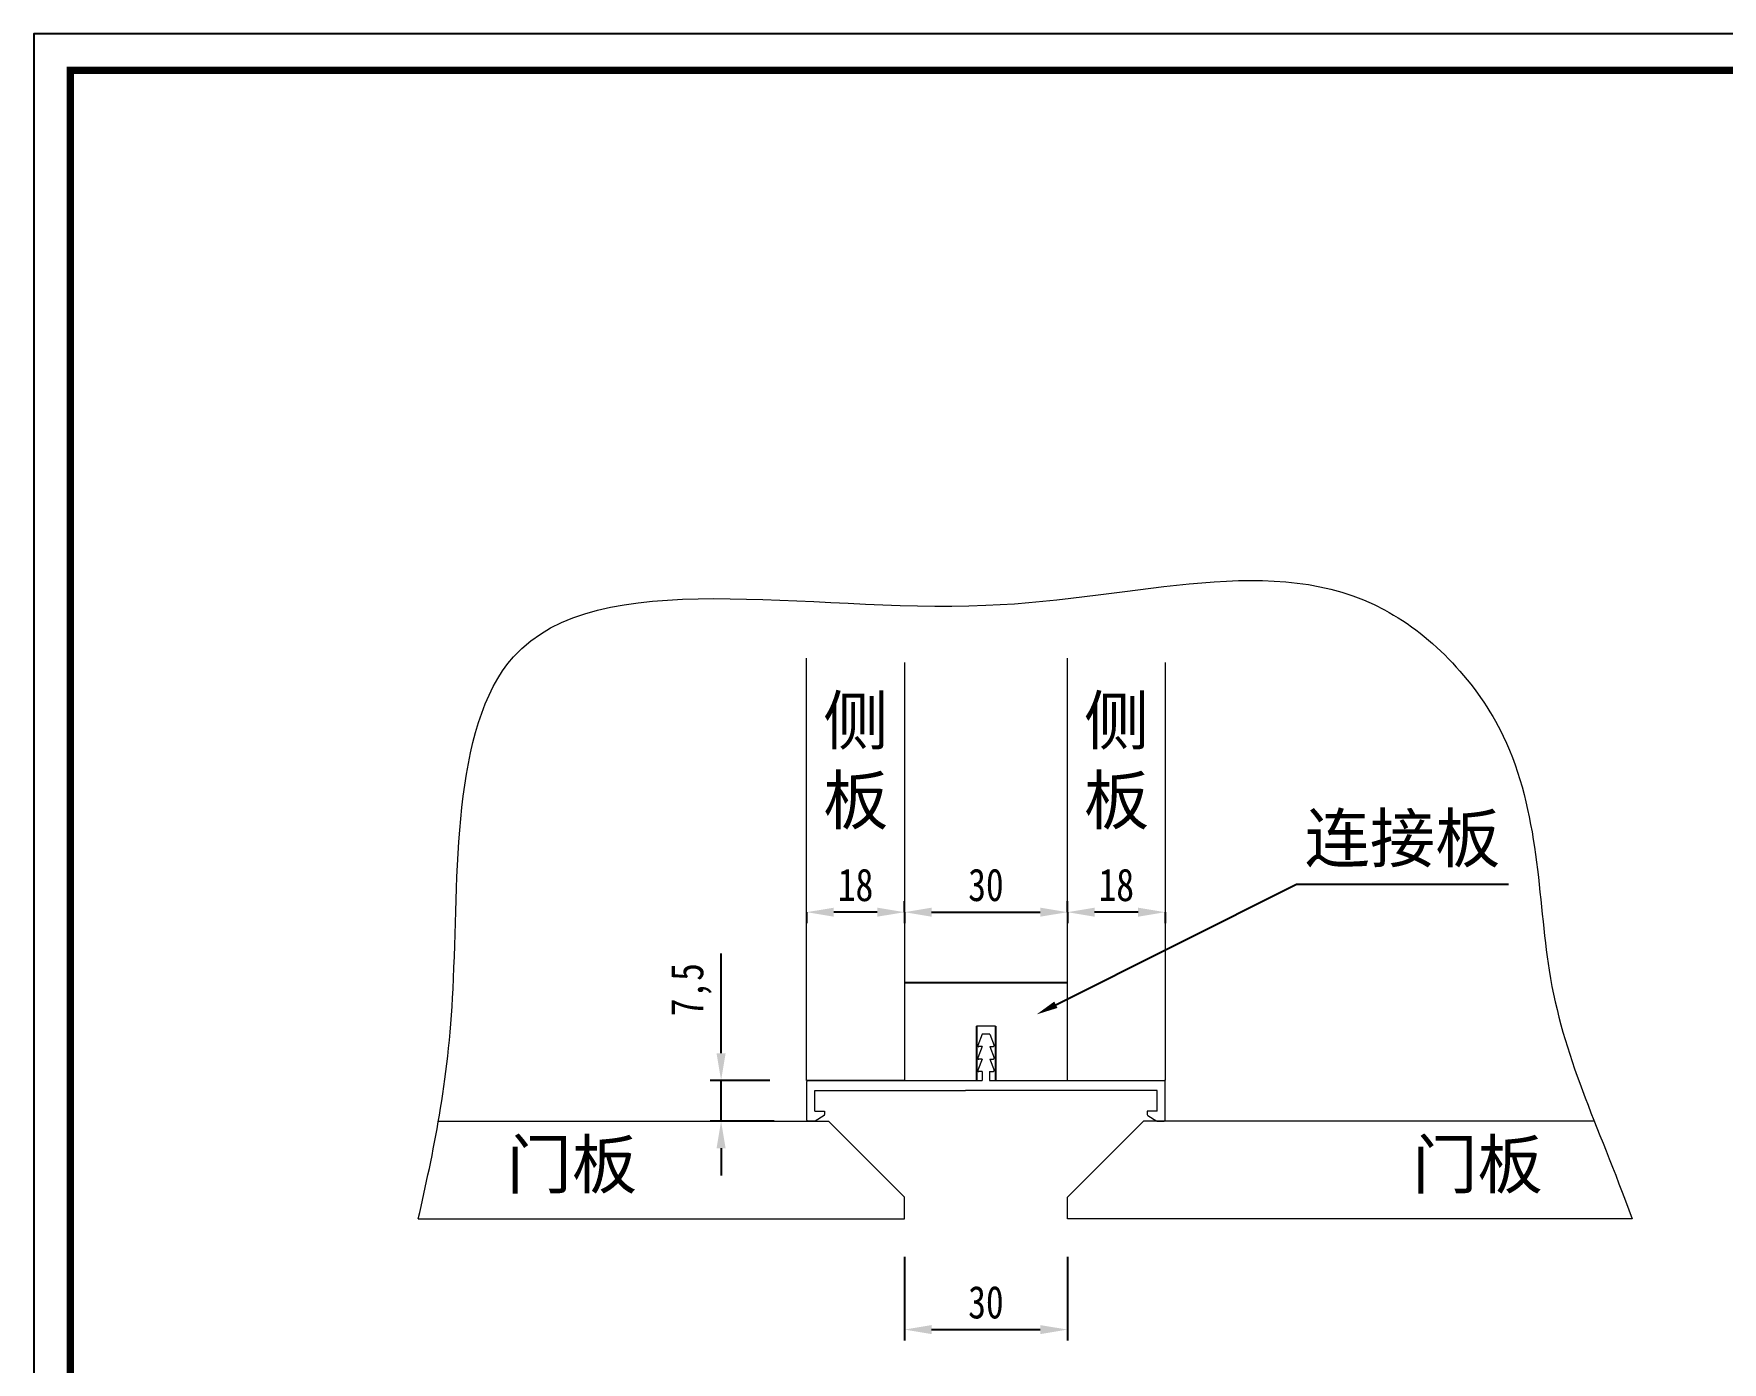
# Model space of a CAD drawing. Header units: millimetres. Extents: x 0 to 1097966, y -63096 to 223085.
# Drawn here: x 337985.2 to 338296, y -60048.8 to -59804.2 of the extents above; entities that cross this region are included whole.
import ezdxf
from ezdxf import colors
from ezdxf.entities.mleader import LeaderData, LeaderLine
from ezdxf.math import Vec2, Vec3

# ---------------------------------------------------------------- set-up
doc = ezdxf.new("R2010")
doc.units = ezdxf.units.MM
doc.layers.add('7 主线', color=7, linetype='Continuous', lineweight=25)
doc.styles.get("Standard").update_dxf_attribs({"font": 'arial.ttf'})
doc.styles.add('TEXT', font='', dxfattribs={"width": 0.8})
doc.styles.add('宋体', font='')
doc.styles.get('TEXT').set_extended_font_data('SimSun')
doc.styles.get('宋体').set_extended_font_data('SimSun')
doc.dimstyles.new('副本 (2) (2) ISO-25', dxfattribs={"dimtxt": 18, "dimasz": 13, "dimexe": 6, "dimexo": 12, "dimgap": 6, "dimtad": 1, "dimtxsty": 'TEXT', "dimcen": 2.5, "dimclrd": 5, "dimclre": 5, "dimclrt": 5, "dimadec": 0, "dimazin": 0, "dimtfac": 1, "dimtmove": 0, "dimatfit": 3, "dimldrblk": 'BOXFILLED', "dimfxl": 1.25, "dimarcsym": 0})

# ---------------------------------------------------------------- blocks, each defined once
blk = doc.blocks.new('*D774')
at = {"color": 5, "lineweight": -2, "transparency": 16777216}
for p, q in [((338145.49, -60029.39), (338145.49, -60044.77)), ((338175.49, -60029.39), (338175.49, -60044.77)), ((338150.49, -60042.77), (338170.49, -60042.77))]:
    blk.add_line(p, q, dxfattribs=at)
at = {"color": 5, "transparency": 16777216}
for points in [[(338150.49, -60041.94), (338150.49, -60043.6), (338145.49, -60042.77)], [(338170.49, -60041.94), (338170.49, -60043.6), (338175.49, -60042.77)]]:
    blk.add_solid(points, dxfattribs=at)
at = {"layer": 'Defpoints', "color": 0, "transparency": 16777216}
for p in [(338145.49, -60022.39), (338175.49, -60022.39), (338175.49, -60042.77)]:
    blk.add_point(p, dxfattribs=at)
at = {"color": 5, "lineweight": 13, "transparency": 16777216, "insert": (338160.49, -60037.77), "char_height": 6, "attachment_point": 5, "style": 'TEXT'}
blk.add_mtext('30', dxfattribs=at)
blk = doc.blocks.new('_BoxFilled')
at = {"color": 0, "linetype": 'ByBlock', "lineweight": -2}
blk.add_line((-0.5, 0), (-1, 0), dxfattribs=at)
at = {"color": 0, "linetype": 'ByBlock'}
blk.add_solid([(-0.5, 0.5), (0.5, 0.5), (-0.5, -0.5), (0.5, -0.5)], dxfattribs=at)
blk = doc.blocks.new('*D775')
at = {"color": 5, "lineweight": -2, "transparency": 16777216}
for p, q in [((338127.49, -59965.92), (338127.49, -59967.92)), ((338140.49, -59965.92), (338132.49, -59965.92)), ((338145.49, -59965.92), (338145.49, -59967.92))]:
    blk.add_line(p, q, dxfattribs=at)
at = {"color": 5, "transparency": 16777216}
for points in [[(338132.49, -59965.09), (338132.49, -59966.75), (338127.49, -59965.92)], [(338140.49, -59965.09), (338140.49, -59966.75), (338145.49, -59965.92)]]:
    blk.add_solid(points, dxfattribs=at)
at = {"layer": 'Defpoints', "color": 0, "transparency": 16777216}
for p in [(338127.49, -59965.65), (338127.49, -59965.92), (338145.49, -59965.92)]:
    blk.add_point(p, dxfattribs=at)
at = {"color": 5, "lineweight": 13, "transparency": 16777216, "insert": (338136.49, -59960.92), "char_height": 6, "attachment_point": 5, "style": 'TEXT'}
blk.add_mtext('18', dxfattribs=at)
blk = doc.blocks.new('*D776')
at = {"color": 5, "lineweight": -2, "transparency": 16777216}
for p, q in [((338111.74, -59991.89), (338111.74, -59973.5)), ((338120.69, -59996.89), (338109.74, -59996.89)), ((338111.74, -60004.39), (338111.74, -59996.89)), ((338121.49, -60004.39), (338109.74, -60004.39)), ((338111.74, -60009.39), (338111.74, -60014.39))]:
    blk.add_line(p, q, dxfattribs=at)
at = {"color": 5, "transparency": 16777216}
for points in [[(338110.9, -59991.89), (338112.57, -59991.89), (338111.74, -59996.89)], [(338110.9, -60009.39), (338112.57, -60009.39), (338111.74, -60004.39)]]:
    blk.add_solid(points, dxfattribs=at)
at = {"layer": 'Defpoints', "color": 0, "transparency": 16777216}
for p in [(338111.74, -59996.89), (338127.69, -59996.89), (338128.49, -60004.39)]:
    blk.add_point(p, dxfattribs=at)
at = {"color": 5, "transparency": 16777216, "insert": (338106.24, -59980.2), "char_height": 6, "attachment_point": 5, "rotation": 90, "style": 'TEXT'}
blk.add_mtext('7,5', dxfattribs=at)
blk = doc.blocks.new('dartg warv')
at = {"layer": '7 主线', "lineweight": 0}
for p, q in [((338304.96, -59137.63), (338304.19, -59139.68)), ((338304.96, -59139.92), (338304.19, -59141.97)), ((338304.96, -59139.92), (338304.36, -59139.92)), ((338306.4, -59137.63), (338304.96, -59137.63)), ((338306.4, -59137.63), (338307.17, -59139.68)), ((338306.4, -59139.92), (338307.17, -59141.97)), ((338306.4, -59139.92), (338307, -59139.92)), ((338304.96, -59142.22), (338304.19, -59144.26)), ((338304.96, -59142.22), (338304.36, -59142.22)), ((338306.4, -59142.22), (338307.17, -59144.26)), ((338306.4, -59142.22), (338307, -59142.22)), ((338272.68, -59153.43), (338272.68, -59146.33)), ((338272.88, -59146.13), (338305, -59146.13)), ((338305, -59144.51), (338304.36, -59144.51)), ((338305, -59144.51), (338305, -59146.13)), ((338306.35, -59144.51), (338306.35, -59146.13)), ((338306.35, -59144.51), (338307, -59144.51)), ((338306.35, -59146.13), (338338.48, -59146.13)), ((338338.68, -59153.43), (338338.68, -59146.33)), ((338274.18, -59151.81), (338274.18, -59148.01)), ((338274.18, -59148.01), (338301.89, -59148.01)), ((338337.18, -59148.01), (338301.89, -59148.01)), ((338337.18, -59151.81), (338337.18, -59148.01)), ((338274.18, -59151.81), (338275.98, -59151.81)), ((338275.88, -59152.6), (338274.23, -59153.61)), ((338275.98, -59151.81), (338275.98, -59152.42)), ((338337.18, -59151.81), (338335.38, -59151.81)), ((338335.38, -59151.81), (338335.38, -59152.42)), ((338335.48, -59152.6), (338337.13, -59153.61)), ((338274.12, -59153.63), (338272.88, -59153.63)), ((338337.24, -59153.63), (338338.48, -59153.63))]:
    blk.add_line(p, q, dxfattribs=at)
for centre, radius, start, end in [((338304.36, -59139.74), 0.183, 159.4205, 270), ((338307, -59139.74), 0.183, 270, 20.5795), ((338304.36, -59142.03), 0.183, 159.4205, 270), ((338307, -59142.03), 0.183, 270, 20.5795), ((338272.88, -59146.33), 0.2, 90, 180), ((338304.36, -59144.32), 0.183, 159.4205, 270), ((338307, -59144.32), 0.183, 270, 20.5795), ((338338.48, -59146.33), 0.2, 0, 90), ((338275.78, -59152.42), 0.2, 301.3635, 0), ((338335.58, -59152.42), 0.2, 180, 238.6365), ((338272.88, -59153.43), 0.2, 180, 270), ((338274.12, -59153.43), 0.2, 270, 301.3635), ((338337.24, -59153.43), 0.2, 238.6365, 270), ((338338.48, -59153.43), 0.2, 270, 0)]:
    blk.add_arc(centre, radius, start, end, dxfattribs=at)
blk = doc.blocks.new('*D783')
at = {"color": 5, "lineweight": -2, "transparency": 16777216}
for p, q in [((338175.49, -59965.92), (338175.49, -59967.92)), ((338188.49, -59965.92), (338180.49, -59965.92)), ((338193.49, -59965.92), (338193.49, -59967.92))]:
    blk.add_line(p, q, dxfattribs=at)
at = {"color": 5, "transparency": 16777216}
for points in [[(338180.49, -59965.09), (338180.49, -59966.75), (338175.49, -59965.92)], [(338188.49, -59965.09), (338188.49, -59966.75), (338193.49, -59965.92)]]:
    blk.add_solid(points, dxfattribs=at)
at = {"layer": 'Defpoints', "color": 0, "transparency": 16777216}
for p in [(338175.49, -59965.65), (338175.49, -59965.92), (338193.49, -59965.92)]:
    blk.add_point(p, dxfattribs=at)
at = {"color": 5, "lineweight": 13, "transparency": 16777216, "insert": (338184.49, -59960.92), "char_height": 6, "attachment_point": 5, "style": 'TEXT'}
blk.add_mtext('18', dxfattribs=at)
blk = doc.blocks.new('*D784')
at = {"color": 5, "lineweight": -2, "transparency": 16777216}
for p, q in [((338145.49, -59965.92), (338145.49, -59963.92)), ((338175.49, -59965.92), (338175.49, -59963.92)), ((338150.49, -59965.92), (338170.49, -59965.92))]:
    blk.add_line(p, q, dxfattribs=at)
at = {"color": 5, "transparency": 16777216}
for points in [[(338150.49, -59965.09), (338150.49, -59966.75), (338145.49, -59965.92)], [(338170.49, -59965.09), (338170.49, -59966.75), (338175.49, -59965.92)]]:
    blk.add_solid(points, dxfattribs=at)
at = {"layer": 'Defpoints', "color": 0, "transparency": 16777216}
for p in [(338145.49, -59965.92), (338175.49, -59965.92), (338175.49, -59965.92)]:
    blk.add_point(p, dxfattribs=at)
at = {"color": 5, "transparency": 16777216, "insert": (338160.49, -59960.92), "char_height": 6, "attachment_point": 5, "style": 'TEXT'}
blk.add_mtext('30', dxfattribs=at)

msp = doc.modelspace()

# ---------------------------------------------------------------- linework, layer by layer
at = {"color": 251, "lineweight": 0, "true_color": 0x636466}
for p, q in [((338127.49, -59996.891), (338127.49, -59919.175)), ((338145.49, -59919.946), (338145.49, -59996.891)), ((338175.49, -59996.891), (338175.49, -59919.175)), ((338193.49, -59919.946), (338193.49, -59996.891)), ((338162.24, -59986.891), (338158.74, -59986.891)), ((338145.49, -59996.891), (338127.49, -59996.891)), ((338059.707, -60004.393), (338131.49, -60004.393)), ((338131.49, -60004.393), (338145.49, -60018.393)), ((338189.49, -60004.393), (338175.49, -60018.393)), ((338272.473, -60004.393), (338189.49, -60004.393)), ((338145.49, -60022.393), (338145.49, -60018.393)), ((338175.49, -60022.393), (338175.49, -60018.393)), ((338175.49, -60022.393), (338175.49, -60018.393)), ((338055.995, -60022.393), (338145.49, -60022.393)), ((338279.451, -60022.393), (338175.49, -60022.393))]:
    msp.add_line(p, q, dxfattribs=at)
at = {"color": 251, "true_color": 0x636466}
for p, q in [((338145.49, -59978.891), (338175.49, -59978.891)), ((338158.74, -59986.891), (338158.74, -59996.891)), ((338162.24, -59986.891), (338162.24, -59996.891))]:
    msp.add_line(p, q, dxfattribs=at)
msp.add_lwpolyline([(337985.218, -60205.138), (338552.218, -60205.138), (338552.218, -59804.188), (337985.218, -59804.188)], close=True)
at = {"const_width": 1.35}
msp.add_lwpolyline([(337991.968, -60198.388), (338545.468, -60198.388), (338545.468, -59810.938), (337991.968, -59810.938)], close=True, dxfattribs=at)
at = {"color": 251, "lineweight": 13, "true_color": 0x636466}
msp.add_open_spline([(338055.995, -60022.393), (338058.752, -60010.113), (338064.686, -59983.631), (338060.072, -59894.807), (338160.894, -59918.669), (338224.104, -59895.295), (338262.6, -59936.013), (338261.693, -59983.168), (338272.884, -60004.345), (338279.451, -60022.393)], degree=3, knots=[0, 0, 0, 0, 71.0991357, 153.0265253, 262.3191212, 357.0398479, 398.4421162, 457.2401509, 529.1745493, 529.1745493, 529.1745493, 529.1745493], dxfattribs=at)

# ---------------------------------------------------------------- block references
at = {"color": 251, "true_color": 0x636466}
msp.add_blockref('dartg warv', (-145.189, -850.759), dxfattribs=at)

# ---------------------------------------------------------------- texts
at = {"color": 252, "true_color": 0x939598, "width": 65.8175, "attachment_point": 4, "style": '宋体'}
for s, insert, char_height in [('侧\\P板', (338130.531, -59938.47), 8.804), ('侧\\P板', (338178.531, -59938.47), 8.804), ('连接板', (338219.151, -59952.797), 8.8039), ('门板', (338072.258, -60012.847), 8.8039), ('门板', (338238.964, -60012.847), 8.8039)]:
    msp.add_mtext(s, dxfattribs=dict(at, insert=insert, char_height=char_height))

# ---------------------------------------------------------------- dimensions: what is measured, and where the dimension line sits
at = {"lineweight": 13}
for base, p1, p2, picture, middle in [((338127.49, -59965.921), (338145.49, -59965.921), (338127.49, -59965.653), '*D775', (338136.49, -59960.921)), ((338175.49, -59965.921), (338193.49, -59965.921), (338175.49, -59965.653), '*D783', (338184.49, -59960.921)), ((338175.49, -60042.771), (338145.49, -60022.393), (338175.49, -60022.393), '*D774', (338160.49, -60037.771))]:
    dim = msp.add_linear_dim(base=base, p1=p1, p2=p2, dimstyle='副本 (2) (2) ISO-25', override={"dimtxt": 6, "dimasz": 5, "dimexe": 2, "dimexo": 7, "dimgap": 2, "dimfxl": 30, "dimfxlon": 1}, dxfattribs=at)
    dim.commit()
    dim.dimension.update_dxf_attribs({"geometry": picture, "text_midpoint": middle})
at = {"color": 251, "true_color": 0x636466}
dim = msp.add_linear_dim(base=(338175.49, -59965.921), p1=(338145.49, -59965.921), p2=(338175.49, -59965.921), dimstyle='副本 (2) (2) ISO-25', override={"dimtxt": 6, "dimasz": 5, "dimexe": 2, "dimexo": 7, "dimgap": 2, "dimfxl": 30, "dimfxlon": 1}, dxfattribs=at)
dim.commit()
dim.dimension.update_dxf_attribs({"geometry": '*D784', "text_midpoint": (338160.49, -59960.921)})
dim = msp.add_linear_dim(base=(338111.736, -59996.891), p1=(338128.49, -60004.393), p2=(338127.69, -59996.891), angle=90, dimstyle='副本 (2) (2) ISO-25', override={"dimtxt": 6, "dimasz": 5, "dimexe": 2, "dimexo": 7, "dimgap": 2, "dimfxl": 30, "dimfxlon": 1}, dxfattribs=at)
dim.commit()
dim.dimension.update_dxf_attribs({"geometry": '*D776', "text_midpoint": (338106.236, -59980.197)})

# ---------------------------------------------------------------- leaders
ml = msp.add_multileader_mtext('Standard', dxfattribs=at)
ml.set_content('', color=(99, 100, 102))
ml.set_leader_properties()
ml.build(insert=Vec2(0, 0))
ctx = ml.context
ctx.base_point, ctx.plane_origin = Vec3(338256.669, -59960.746), Vec3(338169.796, -59984.753)
notes = []
notes.append((ctx, [(0, (1, 1, 0), (338217.656, -59960.746), (1, 0), 39.013, [(0, [(338169.796, -59984.753)], 0, [])])]))
ctx.mtext.insert, ctx.mtext.flow_direction = Vec3(338258.669, -59958.746), 5
for ctx, leaders in notes:
    for number, flags, end, landing, length, lines in leaders:
        leader = LeaderData()
        leader.index, (leader.has_last_leader_line, leader.has_dogleg_vector, leader.attachment_direction) = number, flags
        leader.last_leader_point, leader.dogleg_vector, leader.dogleg_length = Vec3(end), Vec3(landing), length
        for number, points, colour, breaks in lines:
            line = LeaderLine()
            line.index, line.vertices, line.color, line.breaks = number, Vec3.list(points), colors.encode_raw_color(colour), breaks
            leader.lines.append(line)
        ctx.leaders.append(leader)

doc.saveas('drawing.dxf')
